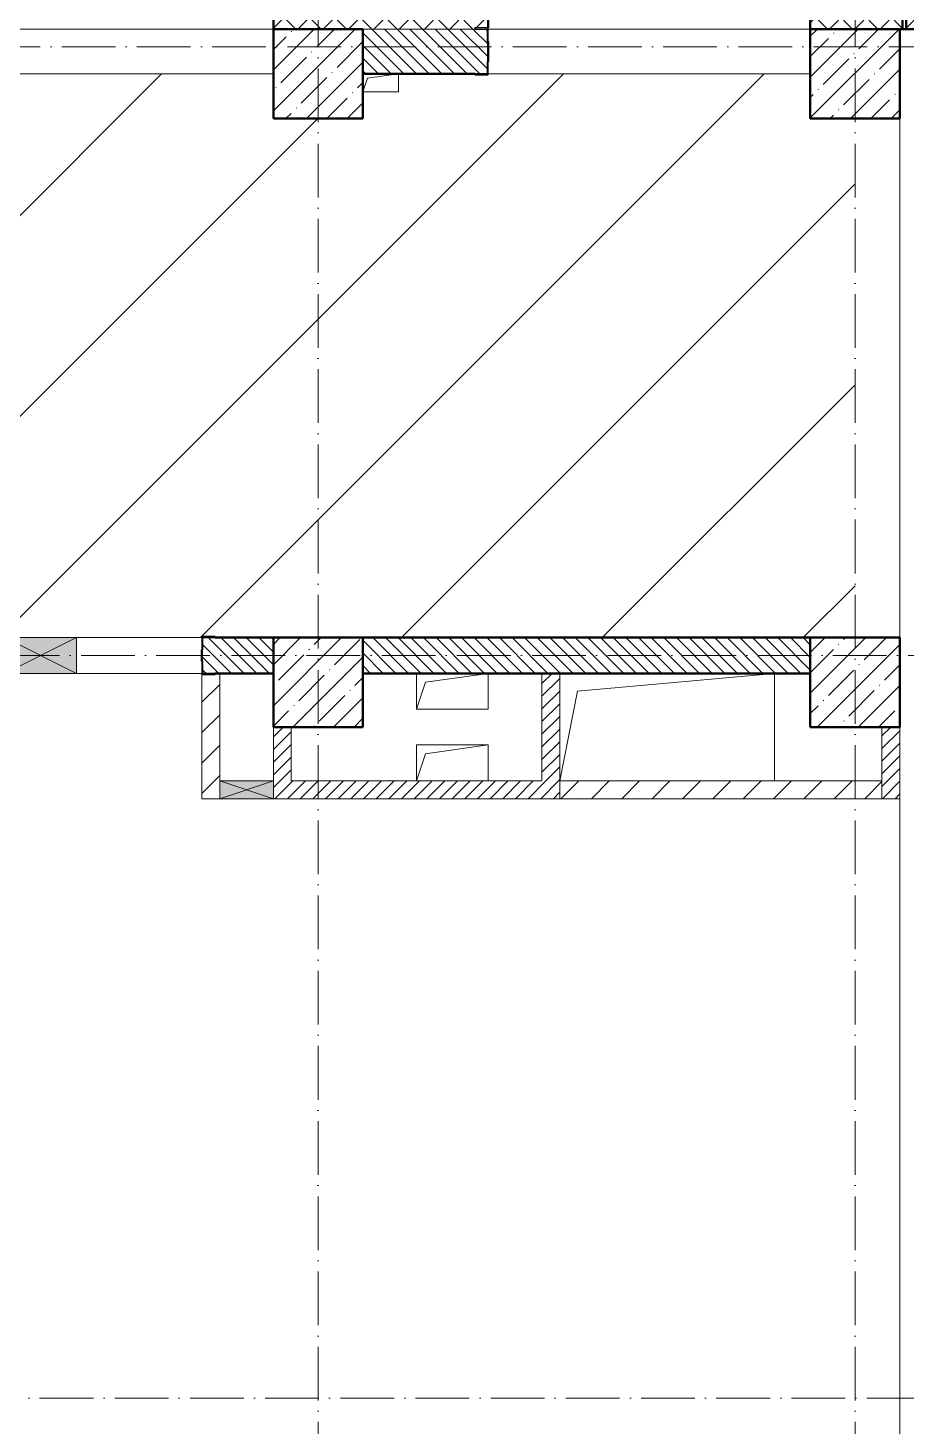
# Model space of a CAD drawing. Header units: millimetres. Extents: x 35697 to 388678, y -91946 to 171347.
# Drawn here: x 76688 to 81595, y 65390 to 73201 of the extents above; entities that cross this region are included whole.
import ezdxf

# ---------------------------------------------------------------- set-up
doc = ezdxf.new("R2010")
doc.units = ezdxf.units.MM
doc.linetypes.add('50_200_ШТРИХ_1Т_ш5_п1_п1_', pattern=[700, 500, -100, 0, -100])
for name, color, linetype, lineweight in [('2.1) ПГП окна 2.8 м', 5, 'Continuous', 30), ('3.1) ЖБ окна 1.2 м', 102, 'Continuous', 30), ('A-DETL-GENF-OTLN', 7, 'Continuous', 9), ('A-FLOR-____-OTLN', 7, 'Continuous', 9), ('A-GENM-____-MCUT', 7, 'Continuous', 25), ('A-GENM-____-OTLN', 7, 'Continuous', 9), ('A-GENM-____-OTLN-1', 7, 'Continuous', 25), ('A-GLAZ-____-OTLN', 7, 'Continuous', 9), ('A-WALL-____-MCUT-2', 7, 'Continuous', 50), ('A-WALL-____-MCUT-3', 7, 'Continuous', 9), ('A-WALL-____-OTLN', 7, 'Continuous', 9), ('A-WALL-____-PATT-1', 7, 'Continuous', 9), ('A-WALL-FNSH-MCUT-1', 7, 'Continuous', 9), ('I-WALL-____-OTLN', 7, 'Continuous', 9), ('S-COLS-____-MCUT', 7, 'Continuous', 50), ('S-COLS-____-OTLN', 7, 'Continuous', 9), ('S-GRID-____-OTLN-1', 7, '50_200_ШТРИХ_1Т_ш5_п1_п1_', 9)]:
    doc.layers.add(name, color=color, linetype=linetype, lineweight=lineweight)
pattern_1 = [(135, (43259.71, 63713.66), (-35.35534, -35.35534), [])]
pattern_2 = [(45, (43259.71, 63713.66), (-84.8528, 84.8528), [])]
pattern_3 = [(45, (43259.71, 63713.66), (-35.35534, 35.35534), [])]

# ---------------------------------------------------------------- blocks, each defined once
blk = doc.blocks.new('BSC_Колонна _Прямоугольная - 500х500-V68-АР1_План отверстий 2 этажа в осях 1-64_А-ГГ')
at = {"layer": 'S-COLS-____-OTLN'}
h = blk.add_hatch(dxfattribs=at)
h.set_pattern_fill('FP_97', color=256, style=0, pattern_type=2)
h.set_pattern_definition([(45, (-38050, -5831.04), (-114.04925, 114.04925), []), (45, (-37935.95, -5831.04), (-114.04925, 114.04925), [201.613, -40.323, 3.353, -36.97])])
h.paths.add_polyline_path([(-250, -250), (250, -250), (250, 250), (-250, 250)], flags=0)
at = {"layer": 'S-COLS-____-MCUT'}
for p, q in [((250, 250), (-250, 250)), ((-250, 250), (-250, -250)), ((250, -250), (250, 250)), ((-250, -250), (250, -250))]:
    blk.add_line(p, q, dxfattribs=at)
blk = doc.blocks.new('BSC_Колонна _Прямоугольная - 500х500-V95-АР1_План отверстий 2 этажа в осях 1-64_А-ГГ')
at = {"layer": 'S-COLS-____-OTLN'}
h = blk.add_hatch(dxfattribs=at)
h.set_pattern_fill('FP_124', color=256, style=0, pattern_type=2)
h.set_pattern_definition([(45, (-35050, -5831.04), (-114.04925, 114.04925), []), (45, (-34935.95, -5831.04), (-114.04925, 114.04925), [201.613, -40.323, 3.353, -36.97])])
h.paths.add_polyline_path([(-250, -250), (250, -250), (250, 250), (-250, 250)], flags=0)
at = {"layer": 'S-COLS-____-MCUT'}
for p, q in [((250, 250), (-250, 250)), ((-250, 250), (-250, -250)), ((250, -250), (250, 250)), ((-250, -250), (250, -250))]:
    blk.add_line(p, q, dxfattribs=at)
blk = doc.blocks.new('BSC_Колонна _Прямоугольная - 500х500-V96-АР1_План отверстий 2 этажа в осях 1-64_А-ГГ')
at = {"layer": 'S-COLS-____-OTLN'}
h = blk.add_hatch(dxfattribs=at)
h.set_pattern_fill('FP_125', color=256, style=0, pattern_type=2)
h.set_pattern_definition([(45, (-38050, -9231.04), (-114.04925, 114.04925), []), (45, (-37935.95, -9231.04), (-114.04925, 114.04925), [201.613, -40.323, 3.353, -36.97])])
h.paths.add_polyline_path([(-250, -250), (250, -250), (250, 250), (-250, 250), (-250, 104.8)], flags=0)
at = {"layer": 'S-COLS-____-MCUT'}
for p, q in [((250, 250), (-250, 250)), ((-250, 250), (-250, -250)), ((250, -250), (250, 250)), ((-250, -250), (250, -250))]:
    blk.add_line(p, q, dxfattribs=at)
blk = doc.blocks.new('Фахверк_СКБ_Уголок - 250_2700-27497298-АР1_План отверстий 2 этажа в осях 1-64_А-ГГ')
at = {"layer": 'A-GENM-____-MCUT'}
for p, q in [((200, 181), (125, 181)), ((125, 181), (125, 106)), ((131, 106), (131, 175)), ((131, 175), (200, 175)), ((200, 175), (200, 181)), ((125, 106), (131, 106)), ((131, -6), (125, -6)), ((125, -6), (125, -81)), ((131, -75), (131, -6)), ((200, -75), (131, -75)), ((200, -81), (200, -75)), ((125, -81), (200, -81))]:
    blk.add_line(p, q, dxfattribs=at)
blk = doc.blocks.new('Фахверк_СКБ_Уголок - 200_3960-28268576-АР1_План отверстий 2 этажа в осях 1-64_А-ГГ')
at = {"layer": 'A-GENM-____-MCUT'}
for p, q in [((200, 156), (125, 156)), ((125, 156), (125, 81)), ((125, 81), (131, 81)), ((131, 81), (131, 150)), ((131, 150), (200, 150)), ((200, 150), (200, 156)), ((131, 19), (125, 19)), ((125, 19), (125, -56)), ((131, -50), (131, 19)), ((125, -56), (200, -56)), ((200, -50), (131, -50)), ((200, -56), (200, -50))]:
    blk.add_line(p, q, dxfattribs=at)
blk = doc.blocks.new('AR_Отверстие прямоугольное _в плите_ - AR_Отверстие прямоугольное _в плите_-30459223-АР1_План отверстий 2 этажа в осях 1-64_А-ГГ')
at = {"layer": 'A-GENM-____-OTLN'}
for p, q in [((-200, 100), (-200, -100)), ((-150, 50), (200, 100)), ((200, -100), (200, 100)), ((-200, -100), (-150, 50)), ((-200, -100), (200, -100))]:
    blk.add_line(p, q, dxfattribs=at)
blk = doc.blocks.new('AR_Отверстие прямоугольное _в плите_ - AR_Отверстие прямоугольное _в плите_-V166-АР1_План отверстий 2 этажа в осях 1-64_А-ГГ')
at = {"layer": 'A-GENM-____-OTLN'}
for p, q in [((-100, -50), (-75, 25)), ((-75, 25), (100, 50)), ((100, -50), (100, 50)), ((-100, -50), (100, -50))]:
    blk.add_line(p, q, dxfattribs=at)
blk = doc.blocks.new('AR_Отверстие прямоугольное _в плите_ - AR_Отверстие прямоугольное _в плите_-V179-АР1_План отверстий 2 этажа в осях 1-64_А-ГГ')
at = {"layer": 'A-GENM-____-OTLN'}
for p, q in [((200, 100), (-200, 100)), ((-200, 100), (-200, -100)), ((-150, 50), (200, 100)), ((200, -100), (200, 100)), ((-200, -100), (-150, 50))]:
    blk.add_line(p, q, dxfattribs=at)
blk = doc.blocks.new('AR_Отверстие прямоугольное _в плите_ - AR_Отверстие прямоугольное _в плите_-V192-АР1_План отверстий 2 этажа в осях 1-64_А-ГГ')
at = {"layer": 'A-GENM-____-OTLN'}
for p, q in [((-500, 200), (600, 300)), ((600, -300), (600, 300)), ((-600, -300), (-500, 200))]:
    blk.add_line(p, q, dxfattribs=at)
blk = doc.blocks.new('Стены 4 - Стены 4-31195499-АР1_План отверстий 2 этажа в осях 1-64_А-ГГ')
at = {"layer": 'A-WALL-____-MCUT-2'}
for p, q in [((-1798.5, 41030.2), (-1798.5, 41010.2)), ((-1548.5, 41030.2), (-1798.5, 41030.2)), ((-1798.5, 41010.2), (-1548.5, 41010.2)), ((-1548.5, 41010.2), (-1548.5, 41030.2))]:
    blk.add_line(p, q, dxfattribs=at)
blk = doc.blocks.new('AR_Отверстие прямоугольное _в стене__БезПР - AR_Отверстие прямоугольное _в стене__БезПР-36428632-АР1_План отверстий 2 этажа в осях 1-64_А-ГГ')
at = {"layer": 'A-GLAZ-____-OTLN'}
blk.add_hatch(color=256, dxfattribs=at).paths.add_polyline_path([(-200, -100), (200, -100), (200, 100), (-200, 100)], flags=0)
at = {"layer": 'A-DETL-GENF-OTLN'}
for p, q in [((-200, -100), (-200, 100)), ((-200, 100), (200, 100)), ((200, 100), (-200, -100)), ((-200, 100), (200, -100)), ((200, 100), (-200, 100)), ((-200, 100), (-200, -100)), ((200, 100), (200, -100)), ((200, -100), (200, 100)), ((200, -100), (-200, -100)), ((-200, -100), (200, -100))]:
    blk.add_line(p, q, dxfattribs=at)
at = {"layer": 'A-GLAZ-____-OTLN'}
blk.add_line((200, 100), (-200, 100), dxfattribs=at)
blk = doc.blocks.new('AR_Отверстие прямоугольное _в стене__БезПР - AR_Отверстие прямоугольное _в стене__БезПР-36789553-АР1_План отверстий 2 этажа в осях 1-64_А-ГГ')
at = {"layer": 'A-GLAZ-____-OTLN'}
blk.add_hatch(color=256, dxfattribs=at).paths.add_polyline_path([(150, -50), (150, 50), (-150, 50), (-150, -50)], flags=0)
at = {"layer": 'A-DETL-GENF-OTLN'}
for p, q in [((-150, -50), (-150, 50)), ((-150, 50), (150, 50)), ((150, 50), (-150, -50)), ((-150, 50), (150, -50)), ((150, 50), (-150, 50)), ((-150, 50), (-150, -50)), ((150, 50), (150, -50)), ((150, -50), (150, 50)), ((150, -50), (-150, -50)), ((-150, -50), (150, -50))]:
    blk.add_line(p, q, dxfattribs=at)
at = {"layer": 'A-GLAZ-____-OTLN'}
blk.add_line((150, 50), (-150, 50), dxfattribs=at)
blk = doc.blocks.new('2этаж')
at = {"layer": 'S-GRID-____-OTLN-1', "color": 251, "ltscale": 0.6, "true_color": 0x636466}
for p, q in [((19458.3, 454533.3), (19458.3, 469166.5)), ((22458.3, 454533.3), (22458.3, 469166.5)), ((88482.7, 468397), (-20037.2, 468397)), ((74727.1, 464997), (-20260.4, 464997)), ((88359, 460847), (-20260.4, 460847))]:
    blk.add_line(p, q, dxfattribs=at)

msp = doc.modelspace()

# ---------------------------------------------------------------- hatches: boundary and pattern name
at = {"layer": '2.1) ПГП окна 2.8 м'}
h = msp.add_hatch(dxfattribs=at)
h.set_pattern_fill('ANSI31', color=5, scale=250)
h.paths.add_polyline_path([(78309.7, 72694.7), (78059.7, 72694.7), (78059.7, 72944.7), (75659.7, 72944.7), (75659.7, 72844.7), (75459.7, 72844.7), (75459.7, 72944.7), (72759.7, 72944.7), (72759.7, 72844.7), (72559.7, 72844.7), (72559.7, 72694.7), (72309.7, 72694.7), (72309.7, 69794.7), (72584.7, 69794.7), (72584.7, 69800.7), (72659.7, 69800.7), (72749.7, 69794.7), (73149.7, 69794.7), (73359.7, 69794.7), (73359.7, 69800.7), (73434.7, 69800.7), (73584.7, 69794.7), (73584.7, 69800.7), (73659.7, 69800.7), (73834.7, 69794.7), (74134.7, 69794.7), (74284.7, 69794.7), (74284.7, 69800.7), (74353.7, 69800.7), (74359.7, 69800.7), (74434.7, 69800.7), (75884.7, 69794.7), (75884.7, 69800.7), (75959.7, 69800.7), (75965.7, 69800.7), (76034.7, 69800.7), (76559.7, 69794.7), (76959.7, 69794.7), (77659.7, 69794.7), (77659.7, 69800.7), (77734.7, 69800.7), (78059.7, 69794.7), (78309.7, 69794.7)])
h = msp.add_hatch(dxfattribs=at)
h.set_pattern_fill('ANSI31', color=5, scale=250)
h.paths.add_polyline_path([(81309.7, 72694.7), (81059.7, 72694.7), (81059.7, 72944.7), (79259.7, 72944.7), (79259.7, 72938.7), (79184.7, 72938.7), (78759.7, 72942.8), (78759.7, 72844.7), (78559.7, 72844.7), (78559.7, 72694.7), (78309.7, 72694.7), (78309.7, 69794.7), (78559.7, 69794.7), (81059.7, 69794.7), (81309.7, 69794.7)])
at = {"layer": 'A-WALL-____-PATT-1'}
h = msp.add_hatch(dxfattribs=at)
h.set_pattern_fill('FP_1', color=256, style=0, pattern_type=2)
h.set_pattern_definition([(45, (43259.71, 63713.66), (-70.71068, 70.71068), []), (135, (43259.71, 63713.66), (-70.71068, -70.71068), [])])
h.paths.add_polyline_path([(117609.7, 73194.7), (117609.7, 73294.7), (111259.7, 73294.7), (111259.7, 73200.7), (111334.7, 73200.7), (111334.7, 73194.7), (117479.5, 73194.7)], flags=0)
h.paths.add_polyline_path([(108642.2, 73194.7), (109384.7, 73194.7), (109384.7, 73200.7), (109459.7, 73200.7), (109459.7, 73294.7), (108259.7, 73294.7), (108259.7, 73200.7), (108334.7, 73200.7), (108334.7, 73194.7)], flags=0)
h.paths.add_polyline_path([(106384.7, 73194.7), (106384.7, 73200.7), (106459.7, 73200.7), (106459.7, 73294.7), (105259.7, 73294.7), (105259.7, 73200.7), (105334.7, 73200.7), (105334.7, 73194.7), (106109.7, 73194.7)], flags=0)
h.paths.add_polyline_path([(102609.7, 73194.7), (103384.7, 73194.7), (103384.7, 73200.7), (103459.7, 73200.7), (103459.7, 73294.7), (102259.7, 73294.7), (102259.7, 73200.7), (102334.7, 73200.7), (102334.7, 73194.7), (102456.1, 73194.7)], flags=0)
h.paths.add_polyline_path([(99804.9, 73194.7), (100384.7, 73194.7), (100384.7, 73200.7), (100459.7, 73200.7), (100459.7, 73294.7), (99259.7, 73294.7), (99259.7, 73200.7), (99334.7, 73200.7), (99334.7, 73194.7)], flags=0)
h.paths.add_polyline_path([(97109.7, 73194.7), (97384.7, 73194.7), (97384.7, 73200.7), (97459.7, 73200.7), (97459.7, 73294.7), (96259.7, 73294.7), (96259.7, 73200.7), (96334.7, 73200.7), (96334.7, 73194.7), (96609.7, 73194.7)], flags=0)
h.paths.add_polyline_path([(94109.7, 73194.7), (94384.7, 73194.7), (94384.7, 73200.7), (94459.7, 73200.7), (94459.7, 73294.7), (93259.7, 73294.7), (93259.7, 73200.7), (93334.7, 73200.7), (93334.7, 73194.7), (93618.8, 73194.7)], flags=0)
h.paths.add_polyline_path([(91384.7, 73194.7), (91384.7, 73200.7), (91459.7, 73200.7), (91459.7, 73294.7), (90259.7, 73294.7), (90259.7, 73200.7), (90334.7, 73200.7), (90334.7, 73194.7), (90967.6, 73194.7)], flags=0)
h.paths.add_polyline_path([(88384.7, 73194.7), (88384.7, 73200.7), (88459.7, 73200.7), (88459.7, 73294.7), (87259.7, 73294.7), (87259.7, 73200.7), (87334.7, 73200.7), (87334.7, 73194.7), (88109.7, 73194.7)], flags=0)
h.paths.add_polyline_path([(84334.7, 73194.7), (85384.7, 73194.7), (85384.7, 73200.7), (85459.7, 73200.7), (85459.7, 73294.7), (84259.7, 73294.7), (84259.7, 73200.7), (84334.7, 73200.7)], flags=0)
h.paths.add_polyline_path([(82109.7, 73194.7), (82384.7, 73194.7), (82384.7, 73200.7), (82459.7, 73200.7), (82459.7, 73294.7), (81059.7, 73294.7), (81059.7, 73194.7), (81559.7, 73194.7)], flags=0)
h.paths.add_polyline_path([(78595.3, 73194.7), (79184.7, 73194.7), (79184.7, 73200.7), (79259.7, 73200.7), (79259.7, 73294.7), (78059.7, 73294.7), (78059.7, 73194.7), (78559.7, 73194.7)], flags=0)
h.paths.add_polyline_path([(70184.7, 73194.7), (70184.7, 73200.7), (70259.7, 73200.7), (70259.7, 73294.7), (67089.7, 73294.7), (67089.7, 73194.7), (69559.7, 73194.7)], flags=0)
h = msp.add_hatch(dxfattribs=at)
h.set_pattern_fill('FP_6', color=256, style=0, pattern_type=2)
h.set_pattern_definition(pattern_1)
h.paths.add_polyline_path([(78559.7, 72944.7), (79253.7, 72944.7), (79253.7, 73013.7), (79259.7, 73013.7), (79259.7, 73125.7), (79253.7, 73125.7), (79253.7, 73194.7), (78559.7, 73194.7)], flags=0)
h = msp.add_hatch(dxfattribs=at)
h.set_pattern_fill('FP_6', color=256, style=0, pattern_type=2)
h.set_pattern_definition(pattern_1)
h.paths.add_polyline_path([(77734.7, 69594.7), (78059.7, 69594.7), (78059.7, 69794.7), (77665.7, 69794.7), (77665.7, 69725.7), (77659.7, 69725.7), (77659.7, 69663.7), (77665.7, 69663.7), (77665.7, 69594.7)], flags=0)
h.paths.add_polyline_path([(75884.7, 69594.7), (75953.7, 69594.7), (75953.7, 69663.7), (75959.7, 69663.7), (75959.7, 69725.7), (75953.7, 69725.7), (75953.7, 69794.7), (74365.7, 69794.7), (74365.7, 69725.7), (74359.7, 69725.7), (74359.7, 69663.7), (74365.7, 69663.7), (74365.7, 69594.7), (75060.4, 69594.7)], flags=0)
h.paths.add_polyline_path([(73365.7, 69594.7), (73653.7, 69594.7), (73653.7, 69663.7), (73659.7, 69663.7), (73659.7, 69725.7), (73653.7, 69725.7), (73653.7, 69794.7), (73365.7, 69794.7), (73365.7, 69725.7), (73359.7, 69725.7), (73359.7, 69663.7), (73365.7, 69663.7), (73365.7, 69598.7)], flags=0)
h.paths.add_polyline_path([(72559.7, 69594.7), (72653.7, 69594.7), (72653.7, 69663.7), (72659.7, 69663.7), (72659.7, 69725.7), (72653.7, 69725.7), (72653.7, 69794.7), (72559.7, 69794.7), (72559.7, 69688.7)], flags=0)
h = msp.add_hatch(dxfattribs=at)
h.set_pattern_fill('FP_6', color=256, style=0, pattern_type=2)
h.set_pattern_definition(pattern_1)
h.paths.add_polyline_path([(81059.7, 69594.7), (81059.7, 69794.7), (78559.7, 69794.7), (78559.7, 69594.7), (78595.3, 69594.7)], flags=0)
h = msp.add_hatch(dxfattribs=at)
h.set_pattern_fill('FP_4', color=256, style=0, pattern_type=2)
h.set_pattern_definition(pattern_2)
h.paths.add_polyline_path([(77759.7, 68994.7), (77759.7, 69594.7), (77734.7, 69594.7), (77734.7, 69588.7), (77659.7, 69588.7), (77659.7, 68994.7), (77734.7, 68994.7)], flags=0)
h = msp.add_hatch(dxfattribs=at)
h.set_pattern_fill('FP_5', color=256, style=0, pattern_type=2)
h.set_pattern_definition(pattern_3)
h.paths.add_polyline_path([(79659.7, 68994.7), (79659.7, 69594.7), (79559.7, 69594.7), (79559.7, 68994.7)], flags=0)
h = msp.add_hatch(dxfattribs=at)
h.set_pattern_fill('FP_5', color=256, style=0, pattern_type=2)
h.set_pattern_definition(pattern_3)
h.paths.add_polyline_path([(78159.7, 68894.7), (78159.7, 69294.7), (78059.7, 69294.7), (78059.7, 68894.7)], flags=0)
h = msp.add_hatch(dxfattribs=at)
h.set_pattern_fill('FP_5', color=256, style=0, pattern_type=2)
h.set_pattern_definition(pattern_3)
h.paths.add_polyline_path([(81559.7, 68894.7), (81559.7, 69294.7), (81459.7, 69294.7), (81459.7, 68894.7)], flags=0)
h = msp.add_hatch(dxfattribs=at)
h.set_pattern_fill('FP_4', color=256, style=0, pattern_type=2)
h.set_pattern_definition(pattern_2)
h.paths.add_polyline_path([(77659.7, 68894.7), (77759.7, 68894.7), (77759.7, 68994.7), (77659.7, 68994.7)], flags=0)
h = msp.add_hatch(dxfattribs=at)
h.set_pattern_fill('FP_5', color=256, style=0, pattern_type=2)
h.set_pattern_definition(pattern_3)
h.paths.add_polyline_path([(79659.7, 68894.7), (79659.7, 68994.7), (78159.7, 68994.7), (78159.7, 68894.7), (78595.3, 68894.7)], flags=0)
h = msp.add_hatch(dxfattribs=at)
h.set_pattern_fill('FP_4', color=256, style=0, pattern_type=2)
h.set_pattern_definition(pattern_2)
h.paths.add_polyline_path([(81459.7, 68894.7), (81459.7, 68994.7), (79659.7, 68994.7), (79659.7, 68894.7)], flags=0)
at = {"layer": 'S-COLS-____-OTLN'}
h = msp.add_hatch(dxfattribs=at)
h.set_pattern_fill('FP_25', color=256, style=0, pattern_type=2)
h.set_pattern_definition([(45, (43259.71, 63713.66), (-114.04925, 114.04925), []), (45, (43373.76, 63713.66), (-114.04925, 114.04925), [201.612, -40.322, 3.353, -36.97])])
h.paths.add_polyline_path([(78059.7, 72694.7), (78559.7, 72694.7), (78559.7, 73194.7), (78059.7, 73194.7)], flags=0)

# ---------------------------------------------------------------- linework, layer by layer
at = {"layer": 'A-FLOR-____-OTLN'}
for p, q in [((81559.7, 69794.7), (81559.7, 72694.7)), ((78859.7, 69394.7), (78859.7, 69594.7)), ((79259.7, 69594.7), (79259.7, 69394.7)), ((80859.7, 69594.7), (80859.7, 68994.7)), ((79259.7, 69394.7), (78859.7, 69394.7)), ((78859.7, 69194.7), (79259.7, 69194.7)), ((78859.7, 68994.7), (78859.7, 69194.7)), ((79259.7, 69194.7), (79259.7, 68994.7)), ((81559.7, 62294.7), (81559.7, 68894.7))]:
    msp.add_line(p, q, dxfattribs=at)
at = {"layer": 'A-WALL-____-MCUT-2'}
for p, q in [((78059.7, 73424.7), (78059.7, 73194.7)), ((79259.7, 73200.7), (79259.7, 73424.7)), ((81059.7, 73424.7), (81059.7, 73194.7)), ((78059.7, 73194.7), (78559.7, 73194.7)), ((78559.7, 73194.7), (78559.7, 72944.7)), ((81559.7, 73194.7), (82109.7, 73194.7)), ((79259.7, 73013.7), (79259.7, 73125.7)), ((78559.7, 72944.7), (79184.7, 72944.7)), ((78059.7, 69794.7), (77734.7, 69794.7)), ((81059.7, 69794.7), (78559.7, 69794.7)), ((77659.7, 69725.7), (77659.7, 69663.7)), ((77734.7, 69594.7), (78059.7, 69594.7)), ((78559.7, 69594.7), (81059.7, 69594.7))]:
    msp.add_line(p, q, dxfattribs=at)
at = {"layer": 'A-WALL-____-MCUT-3'}
msp.add_line((78559.7, 73194.7), (79184.7, 73194.7), dxfattribs=at)
at = {"layer": 'A-WALL-____-OTLN'}
for p, q in [((72559.7, 73194.7), (78059.7, 73194.7)), ((79259.7, 73194.7), (81059.7, 73194.7)), ((78059.7, 72944.7), (72559.7, 72944.7)), ((81059.7, 72944.7), (79259.7, 72944.7))]:
    msp.add_line(p, q, dxfattribs=at)
at = {"layer": 'A-WALL-FNSH-MCUT-1'}
for p, q in [((77659.7, 69588.7), (77659.7, 68894.7)), ((77759.7, 68994.7), (77759.7, 69594.7)), ((79559.7, 69594.7), (79559.7, 68994.7)), ((79659.7, 68894.7), (79659.7, 69594.7)), ((78059.7, 69294.7), (78059.7, 68994.7)), ((78159.7, 68994.7), (78159.7, 69294.7)), ((81459.7, 68894.7), (81459.7, 69294.7)), ((81559.7, 68894.7), (81559.7, 69294.7)), ((79559.7, 68994.7), (78159.7, 68994.7)), ((81459.7, 68994.7), (79659.7, 68994.7)), ((77659.7, 68894.7), (77759.7, 68894.7)), ((78059.7, 68894.7), (81559.7, 68894.7))]:
    msp.add_line(p, q, dxfattribs=at)
at = {"layer": 'I-WALL-____-OTLN'}
for p, q in [((76959.7, 69794.7), (77659.7, 69794.7)), ((77659.7, 69594.7), (76959.7, 69594.7))]:
    msp.add_line(p, q, dxfattribs=at)
at = {"layer": 'S-COLS-____-MCUT'}
for p, q in [((78559.7, 73194.7), (78059.7, 73194.7)), ((78059.7, 73194.7), (78059.7, 72694.7)), ((78559.7, 72694.7), (78559.7, 73194.7)), ((78059.7, 72694.7), (78559.7, 72694.7))]:
    msp.add_line(p, q, dxfattribs=at)

# ---------------------------------------------------------------- block references
at = {"layer": '3.1) ЖБ окна 1.2 м'}
msp.add_blockref('2этаж', (58851.4, -395302.3), dxfattribs=at)
at = {"layer": 'A-GENM-____-OTLN'}
for name, p in [('AR_Отверстие прямоугольное _в плите_ - AR_Отверстие прямоугольное _в плите_-V166-АР1_План отверстий 2 этажа в осях 1-64_А-ГГ', (78659.7, 72894.7)), ('AR_Отверстие прямоугольное _в плите_ - AR_Отверстие прямоугольное _в плите_-30459223-АР1_План отверстий 2 этажа в осях 1-64_А-ГГ', (79059.7, 69494.7)), ('AR_Отверстие прямоугольное _в плите_ - AR_Отверстие прямоугольное _в плите_-V192-АР1_План отверстий 2 этажа в осях 1-64_А-ГГ', (80259.7, 69294.7)), ('AR_Отверстие прямоугольное _в плите_ - AR_Отверстие прямоугольное _в плите_-V179-АР1_План отверстий 2 этажа в осях 1-64_А-ГГ', (79059.7, 69094.7))]:
    msp.add_blockref(name, p, dxfattribs=at)
at = {"layer": 'A-GENM-____-OTLN-1', "rotation": 180}
msp.add_blockref('Фахверк_СКБ_Уголок - 250_2700-27497298-АР1_План отверстий 2 этажа в осях 1-64_А-ГГ', (79384.7, 73119.7), dxfattribs=at)
at = {"layer": 'A-GENM-____-OTLN-1'}
msp.add_blockref('Фахверк_СКБ_Уголок - 200_3960-28268576-АР1_План отверстий 2 этажа в осях 1-64_А-ГГ', (77534.7, 69644.7), dxfattribs=at)
at = {"layer": 'A-GLAZ-____-OTLN', "rotation": 180}
msp.add_blockref('AR_Отверстие прямоугольное _в стене__БезПР - AR_Отверстие прямоугольное _в стене__БезПР-36428632-АР1_План отверстий 2 этажа в осях 1-64_А-ГГ', (76759.7, 69694.7), dxfattribs=at)
at = {"layer": 'A-GLAZ-____-OTLN'}
msp.add_blockref('AR_Отверстие прямоугольное _в стене__БезПР - AR_Отверстие прямоугольное _в стене__БезПР-36789553-АР1_План отверстий 2 этажа в осях 1-64_А-ГГ', (77909.7, 68944.7), dxfattribs=at)
at = {"layer": 'A-WALL-____-OTLN', "rotation": 89.9999999999999}
msp.add_blockref('Стены 4 - Стены 4-31195499-АР1_План отверстий 2 этажа в осях 1-64_А-ГГ', (122605, 74993.2), dxfattribs=at)
at = {"layer": 'S-COLS-____-OTLN'}
for name, p in [('BSC_Колонна _Прямоугольная - 500х500-V96-АР1_План отверстий 2 этажа в осях 1-64_А-ГГ', (81309.7, 72944.7)), ('BSC_Колонна _Прямоугольная - 500х500-V95-АР1_План отверстий 2 этажа в осях 1-64_А-ГГ', (78309.7, 69544.7)), ('BSC_Колонна _Прямоугольная - 500х500-V68-АР1_План отверстий 2 этажа в осях 1-64_А-ГГ', (81309.7, 69544.7))]:
    msp.add_blockref(name, p, dxfattribs=at)

doc.saveas('drawing.dxf')
